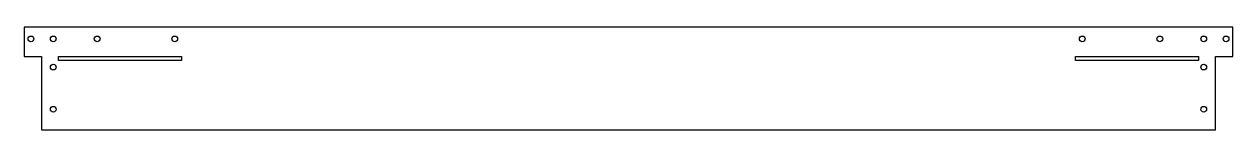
# Model space of a CAD drawing. Header units: millimetres. Extents: x -706 to 10, y 0 to 61.
import ezdxf

# ---------------------------------------------------------------- set-up
doc = ezdxf.new("R2010")
doc.units = ezdxf.units.MM
doc.layers.get('0').update_dxf_attribs({"linetype": 'CONTINUOUS'})

msp = doc.modelspace()

# ---------------------------------------------------------------- linework, layer by layer
for points in [[(10.26, 61.02), (-706.26, 61.02), (-706.26, 43.52), (-696, 43.52), (-696, 41.26), (-696, 7.26), (-696, 5), (-696, 0), (0, 0), (0, 5), (0, 7.26), (0, 41.26), (0, 43.52), (10.26, 43.52)], [(-613, 43.52), (-613, 41.26), (-686, 41.26), (-686, 43.52)], [(-10, 43.52), (-10, 41.26), (-83, 41.26), (-83, 43.52)]]:
    msp.add_lwpolyline(points, close=True)
for centre in [(-702.26, 54.02), (-689, 54.02), (-663, 54.02), (-617, 54.02), (-79, 54.02), (-33, 54.02), (-7, 54.02), (6.26, 54.02), (-689, 37.26), (-7, 37.26), (-689, 12.26), (-7, 12.26)]:
    msp.add_circle(centre, 1.7)

doc.saveas('drawing.dxf')
